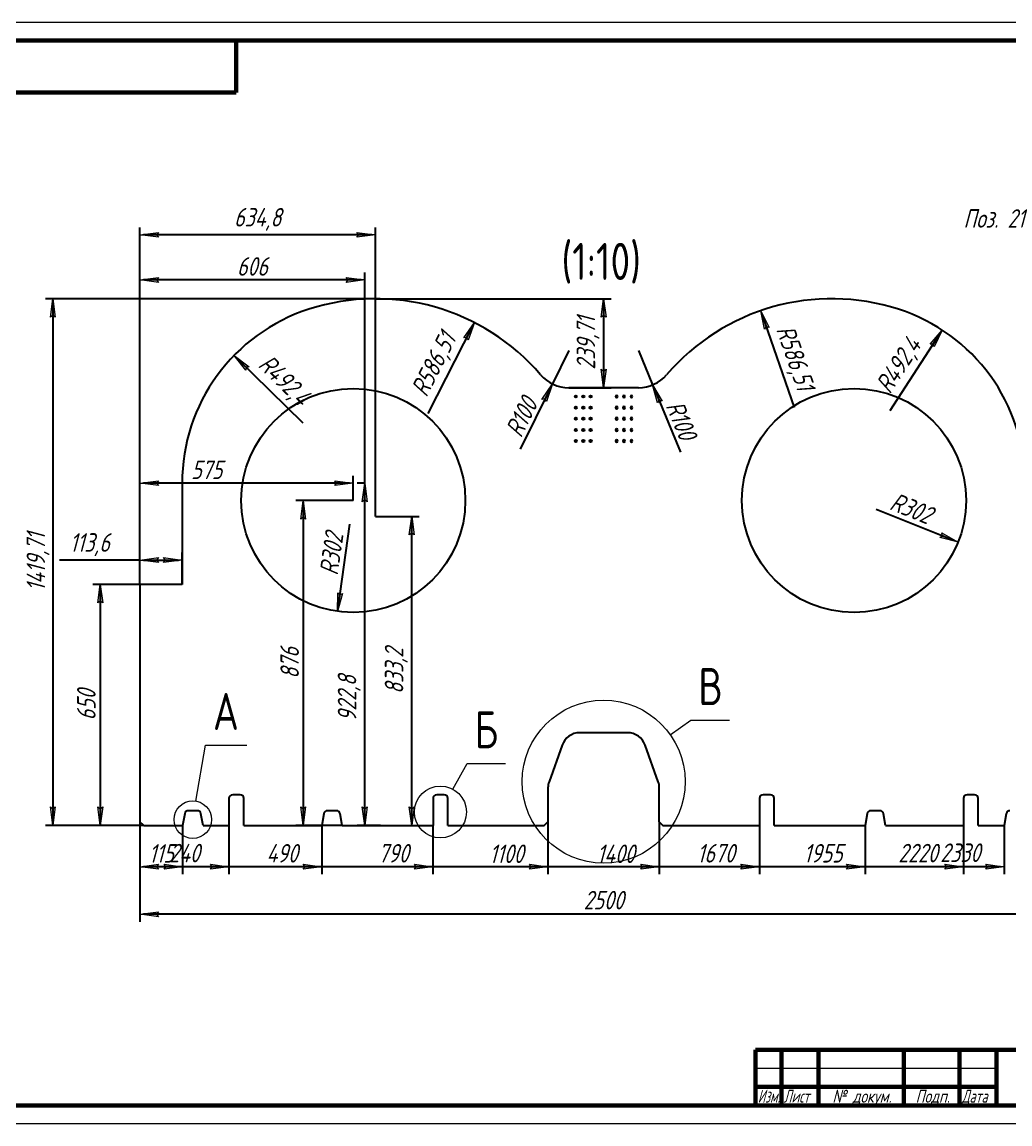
# Model space of a CAD drawing. Header units: millimetres. Extents: x 0 to 6300, y -537 to 1019.
# Drawn here: x 662.3 to 928.6, y 0 to 297 of the extents above; entities that cross this region are included whole.
import ezdxf

# ---------------------------------------------------------------- set-up
doc = ezdxf.new("R2010")
doc.units = ezdxf.units.MM
doc.linetypes.add('K5LT_BASIC', pattern=[0])
doc.linetypes.add('K5LT_THIN', pattern=[0])
doc.layers.add('Системный слой', color=7, linetype='Continuous')
doc.layers.add('Системный слой (1)', color=7, linetype='Continuous', true_color=0x909090)
doc.styles.add('KDIMTEXTSTYLE', font='GOST_AU.SHX', dxfattribs={"width": 0.96, "oblique": 15, "height": 5})
doc.styles.add('KTEXTSTYLE', font='GOST_AU.SHX', dxfattribs={"width": 0.96, "height": 5})
doc.dimstyles.new('KDIMSTYLE (0.10)', dxfattribs={"dimtxt": 5, "dimasz": 1, "dimexe": 2, "dimexo": 0, "dimgap": 1, "dimtad": 1, "dimlfac": 10, "dimtxsty": 'KDIMTEXTSTYLE', "dimsah": 1, "dimcen": 0, "dimdle": 1, "dimadec": 0, "dimazin": 0, "dimtfac": 0.667, "dimtmove": 0, "dimatfit": 3, "dimfxl": 1, "dimtvp": 1, "dimtolj": 1, "dimtzin": 0, "dimarcsym": 0})

# ---------------------------------------------------------------- blocks, each defined once
blk = doc.blocks.new('KDIMARROW_01')
at = {"layer": 'Системный слой'}
blk.add_hatch(color=0, dxfattribs=at).paths.add_polyline_path([(0, 0), (-5, 0.66), (-4.5, 0), (-5, -0.66)])
at = {"layer": 'Системный слой', "color": 0, "linetype": 'K5LT_THIN', "lineweight": 18}
for p, q in [((-4.5, 0), (-5, 0.66)), ((-5, 0.66), (0, 0)), ((0, 0), (-5, -0.66)), ((-5, -0.66), (-4.5, 0))]:
    blk.add_line(p, q, dxfattribs=at)
at = {"layer": 'Системный слой (1)', "color": 0, "linetype": 'K5LT_THIN', "lineweight": 18}
blk.add_line((0, 0), (-1, 0), dxfattribs=at)
blk = doc.blocks.new('D23')
at = {"color": 0, "lineweight": -2}
for p, q in [((694.05, 81.44), (694.05, 67.32)), ((705.55, 80.44), (705.55, 67.32)), ((704.55, 69.32), (695.05, 69.32))]:
    blk.add_line(p, q, dxfattribs=at)
at = {"layer": 'Defpoints', "color": 0}
for p in [(694.05, 81.44), (705.55, 80.44), (694.05, 69.32)]:
    blk.add_point(p, dxfattribs=at)
at = {"color": 0, "lineweight": -2, "rotation": 180}
blk.add_blockref('KDIMARROW_01', (694.05, 69.32), dxfattribs=at)
at = {"color": 0, "lineweight": -2}
blk.add_blockref('KDIMARROW_01', (705.55, 69.32), dxfattribs=at)
at = {"color": 7, "insert": (699.8, 72.92), "char_height": 5, "attachment_point": 5, "style": 'KDIMTEXTSTYLE'}
blk.add_mtext('\\A1;\\H5.0;\\W0.965;\\Q15;115', dxfattribs=at)
blk = doc.blocks.new('D24')
at = {"color": 0, "lineweight": -2}
for p, q in [((694.05, 81.44), (694.05, 67.32)), ((718.05, 80.44), (718.05, 67.32)), ((717.05, 69.32), (695.05, 69.32))]:
    blk.add_line(p, q, dxfattribs=at)
at = {"layer": 'Defpoints', "color": 0}
for p in [(694.05, 81.44), (718.05, 80.44), (694.05, 69.32)]:
    blk.add_point(p, dxfattribs=at)
at = {"color": 0, "lineweight": -2, "rotation": 180}
blk.add_blockref('KDIMARROW_01', (694.05, 69.32), dxfattribs=at)
at = {"color": 0, "lineweight": -2}
blk.add_blockref('KDIMARROW_01', (718.05, 69.32), dxfattribs=at)
at = {"color": 7, "insert": (706.05, 73.01), "char_height": 5, "attachment_point": 5, "style": 'KDIMTEXTSTYLE'}
blk.add_mtext('\\A1;\\H5.0;\\W0.965;\\Q15;240', dxfattribs=at)
blk = doc.blocks.new('D25')
at = {"color": 0, "lineweight": -2}
for p, q in [((694.05, 81.44), (694.05, 67.32)), ((743.05, 80.44), (743.05, 67.32)), ((742.05, 69.32), (695.05, 69.32))]:
    blk.add_line(p, q, dxfattribs=at)
at = {"layer": 'Defpoints', "color": 0}
for p in [(694.05, 81.44), (743.05, 80.44), (694.05, 69.32)]:
    blk.add_point(p, dxfattribs=at)
at = {"color": 0, "lineweight": -2, "rotation": 180}
blk.add_blockref('KDIMARROW_01', (694.05, 69.32), dxfattribs=at)
at = {"color": 0, "lineweight": -2}
blk.add_blockref('KDIMARROW_01', (743.05, 69.32), dxfattribs=at)
at = {"color": 7, "insert": (732.38, 72.96), "char_height": 5, "attachment_point": 5, "style": 'KDIMTEXTSTYLE'}
blk.add_mtext('\\A1;\\H5.0;\\W0.965;\\Q15;490', dxfattribs=at)
blk = doc.blocks.new('D26')
at = {"color": 0, "lineweight": -2}
for p, q in [((694.05, 81.44), (694.05, 67.32)), ((773.05, 80.44), (773.05, 67.32)), ((772.05, 69.32), (695.05, 69.32))]:
    blk.add_line(p, q, dxfattribs=at)
at = {"layer": 'Defpoints', "color": 0}
for p in [(694.05, 81.44), (773.05, 80.44), (694.05, 69.32)]:
    blk.add_point(p, dxfattribs=at)
at = {"color": 0, "lineweight": -2, "rotation": 180}
blk.add_blockref('KDIMARROW_01', (694.05, 69.32), dxfattribs=at)
at = {"color": 0, "lineweight": -2}
blk.add_blockref('KDIMARROW_01', (773.05, 69.32), dxfattribs=at)
at = {"color": 7, "insert": (762.38, 72.96), "char_height": 5, "attachment_point": 5, "style": 'KDIMTEXTSTYLE'}
blk.add_mtext('\\A1;\\H5.0;\\W0.965;\\Q15;790', dxfattribs=at)
blk = doc.blocks.new('D27')
at = {"color": 0, "lineweight": -2}
for p, q in [((694.05, 81.44), (694.05, 67.32)), ((804.05, 81.44), (804.05, 67.32)), ((803.05, 69.32), (695.05, 69.32))]:
    blk.add_line(p, q, dxfattribs=at)
at = {"layer": 'Defpoints', "color": 0}
for p in [(694.05, 81.44), (804.05, 81.44), (694.05, 69.32)]:
    blk.add_point(p, dxfattribs=at)
at = {"color": 0, "lineweight": -2, "rotation": 180}
blk.add_blockref('KDIMARROW_01', (694.05, 69.32), dxfattribs=at)
at = {"color": 0, "lineweight": -2}
blk.add_blockref('KDIMARROW_01', (804.05, 69.32), dxfattribs=at)
at = {"color": 7, "insert": (792.85, 72.82), "char_height": 5, "attachment_point": 5, "style": 'KDIMTEXTSTYLE'}
blk.add_mtext('\\A1;\\H5.0;\\W0.965;\\Q15;1100', dxfattribs=at)
blk = doc.blocks.new('D28')
at = {"color": 0, "lineweight": -2}
for p, q in [((694.05, 81.44), (694.05, 67.32)), ((834.05, 81.44), (834.05, 67.32)), ((833.05, 69.32), (695.05, 69.32))]:
    blk.add_line(p, q, dxfattribs=at)
at = {"layer": 'Defpoints', "color": 0}
for p in [(694.05, 81.44), (834.05, 81.44), (694.05, 69.32)]:
    blk.add_point(p, dxfattribs=at)
at = {"color": 0, "lineweight": -2, "rotation": 180}
blk.add_blockref('KDIMARROW_01', (694.05, 69.32), dxfattribs=at)
at = {"color": 0, "lineweight": -2}
blk.add_blockref('KDIMARROW_01', (834.05, 69.32), dxfattribs=at)
at = {"color": 7, "insert": (822.32, 72.82), "char_height": 5, "attachment_point": 5, "style": 'KDIMTEXTSTYLE'}
blk.add_mtext('\\A1;\\H5.0;\\W0.965;\\Q15;1400', dxfattribs=at)
blk = doc.blocks.new('D29')
at = {"color": 0, "lineweight": -2}
for p, q in [((694.05, 81.44), (694.05, 67.32)), ((861.05, 80.44), (861.05, 67.32)), ((860.05, 69.32), (695.05, 69.32))]:
    blk.add_line(p, q, dxfattribs=at)
at = {"layer": 'Defpoints', "color": 0}
for p in [(694.05, 81.44), (861.05, 80.44), (694.05, 69.32)]:
    blk.add_point(p, dxfattribs=at)
at = {"color": 0, "lineweight": -2, "rotation": 180}
blk.add_blockref('KDIMARROW_01', (694.05, 69.32), dxfattribs=at)
at = {"color": 0, "lineweight": -2}
blk.add_blockref('KDIMARROW_01', (861.05, 69.32), dxfattribs=at)
at = {"color": 7, "insert": (849.32, 72.96), "char_height": 5, "attachment_point": 5, "style": 'KDIMTEXTSTYLE'}
blk.add_mtext('\\A1;\\H5.0;\\W0.965;\\Q15;1670', dxfattribs=at)
blk = doc.blocks.new('D30')
at = {"color": 0, "lineweight": -2}
for p, q in [((694.05, 81.44), (694.05, 67.32)), ((889.55, 80.44), (889.55, 67.32)), ((888.55, 69.32), (695.05, 69.32))]:
    blk.add_line(p, q, dxfattribs=at)
at = {"layer": 'Defpoints', "color": 0}
for p in [(694.05, 81.44), (889.55, 80.44), (694.05, 69.32)]:
    blk.add_point(p, dxfattribs=at)
at = {"color": 0, "lineweight": -2, "rotation": 180}
blk.add_blockref('KDIMARROW_01', (694.05, 69.32), dxfattribs=at)
at = {"color": 0, "lineweight": -2}
blk.add_blockref('KDIMARROW_01', (889.55, 69.32), dxfattribs=at)
at = {"color": 7, "insert": (878.22, 72.96), "char_height": 5, "attachment_point": 5, "style": 'KDIMTEXTSTYLE'}
blk.add_mtext('\\A1;\\H5.0;\\W0.965;\\Q15;1955', dxfattribs=at)
blk = doc.blocks.new('D31')
at = {"color": 0, "lineweight": -2}
for p, q in [((694.05, 81.44), (694.05, 67.32)), ((916.05, 80.44), (916.05, 67.32)), ((915.05, 69.32), (695.05, 69.32))]:
    blk.add_line(p, q, dxfattribs=at)
at = {"layer": 'Defpoints', "color": 0}
for p in [(694.05, 81.44), (916.05, 80.44), (694.05, 69.32)]:
    blk.add_point(p, dxfattribs=at)
at = {"color": 0, "lineweight": -2, "rotation": 180}
blk.add_blockref('KDIMARROW_01', (694.05, 69.32), dxfattribs=at)
at = {"color": 0, "lineweight": -2}
blk.add_blockref('KDIMARROW_01', (916.05, 69.32), dxfattribs=at)
at = {"color": 7, "insert": (903.79, 73.01), "char_height": 5, "attachment_point": 5, "style": 'KDIMTEXTSTYLE'}
blk.add_mtext('\\A1;\\H5.0;\\W0.965;\\Q15;2220', dxfattribs=at)
blk = doc.blocks.new('D32')
at = {"color": 0, "lineweight": -2}
for p, q in [((694.05, 81.44), (694.05, 67.32)), ((927.05, 80.44), (927.05, 67.32)), ((926.05, 69.32), (695.05, 69.32))]:
    blk.add_line(p, q, dxfattribs=at)
at = {"layer": 'Defpoints', "color": 0}
for p in [(694.05, 81.44), (927.05, 80.44), (694.05, 69.32)]:
    blk.add_point(p, dxfattribs=at)
at = {"color": 0, "lineweight": -2, "rotation": 180}
blk.add_blockref('KDIMARROW_01', (694.05, 69.32), dxfattribs=at)
at = {"color": 0, "lineweight": -2}
blk.add_blockref('KDIMARROW_01', (927.05, 69.32), dxfattribs=at)
at = {"color": 7, "insert": (915.19, 73.11), "char_height": 5, "attachment_point": 5, "style": 'KDIMTEXTSTYLE'}
blk.add_mtext('\\A1;\\H5.0;\\W0.965;\\Q15;2330', dxfattribs=at)
blk = doc.blocks.new('D33')
at = {"color": 0, "lineweight": -2}
for p, q in [((694.05, 81.44), (694.05, 54.52)), ((944.05, 81.44), (944.05, 54.52)), ((943.05, 56.52), (695.05, 56.52))]:
    blk.add_line(p, q, dxfattribs=at)
at = {"layer": 'Defpoints', "color": 0}
for p in [(694.05, 81.44), (944.05, 81.44), (694.05, 56.52)]:
    blk.add_point(p, dxfattribs=at)
at = {"color": 0, "lineweight": -2, "rotation": 180}
blk.add_blockref('KDIMARROW_01', (694.05, 56.52), dxfattribs=at)
at = {"color": 0, "lineweight": -2}
blk.add_blockref('KDIMARROW_01', (944.05, 56.52), dxfattribs=at)
at = {"color": 7, "insert": (819.05, 60.32), "char_height": 5, "attachment_point": 5, "style": 'KDIMTEXTSTYLE'}
blk.add_mtext('\\A1;\\H5.0;\\W0.965;\\Q15;2500', dxfattribs=at)
blk = doc.blocks.new('U0')
at = {"layer": 'Системный слой (1)', "color": 7, "linetype": 'K5LT_THIN', "lineweight": 18}
for p, q in [((709.15, 87.01), (711.73, 102.12)), ((711.73, 102.12), (722.87, 102.12))]:
    blk.add_line(p, q, dxfattribs=at)
blk.add_arc((708.3, 82.03), 5.06, 0, 360, dxfattribs=at)
at = {"layer": 'Системный слой (1)', "color": 7, "insert": (713.73, 116.19), "char_height": 2.5, "attachment_point": 1, "style": 'KTEXTSTYLE'}
blk.add_mtext('\\H3.5;\\W0.965;\\Q15;\\Q0;\\H10.00;{\\c16711680;А}', dxfattribs=at)
blk = doc.blocks.new('U1')
at = {"layer": 'Системный слой (1)', "color": 7, "linetype": 'K5LT_THIN', "lineweight": 18}
for p, q in [((778.43, 90.22), (782.26, 97.19)), ((782.26, 97.19), (792.61, 97.19))]:
    blk.add_line(p, q, dxfattribs=at)
blk.add_arc((775.05, 84.09), 7, 0, 360, dxfattribs=at)
at = {"layer": 'Системный слой (1)', "color": 7, "insert": (784.26, 111.26), "char_height": 2.5, "attachment_point": 1, "style": 'KTEXTSTYLE'}
blk.add_mtext('\\H3.5;\\W0.965;\\Q15;\\Q0;\\H10.00;{\\c16711680;Б}', dxfattribs=at)
blk = doc.blocks.new('U2')
at = {"layer": 'Системный слой (1)', "color": 7, "linetype": 'K5LT_THIN', "lineweight": 18}
for p, q in [((837.02, 104.9), (842.59, 108.82)), ((842.59, 108.82), (852.94, 108.82))]:
    blk.add_line(p, q, dxfattribs=at)
blk.add_arc((819.05, 92.26), 21.97, 0, 360, dxfattribs=at)
at = {"layer": 'Системный слой (1)', "color": 7, "insert": (844.59, 122.89), "char_height": 2.5, "attachment_point": 1, "style": 'KTEXTSTYLE'}
blk.add_mtext('\\H3.5;\\W0.965;\\Q15;\\Q0;\\H10.00;{\\c16711680;В}', dxfattribs=at)
blk = doc.blocks.new('D34')
at = {"color": 0, "lineweight": -2}
for p, q in [((694.05, 145.44), (681.35, 145.44)), ((683.35, 144.44), (683.35, 81.44)), ((695.05, 80.44), (681.35, 80.44))]:
    blk.add_line(p, q, dxfattribs=at)
at = {"layer": 'Defpoints', "color": 0}
for p in [(694.05, 145.44), (683.35, 80.44), (695.05, 80.44)]:
    blk.add_point(p, dxfattribs=at)
at = {"color": 0, "lineweight": -2}
for p, rotation in [((683.35, 145.44), 90), ((683.35, 80.44), 270)]:
    blk.add_blockref('KDIMARROW_01', p, dxfattribs=dict(at, rotation=rotation))
at = {"color": 7, "insert": (679.6, 112.94), "char_height": 5, "attachment_point": 5, "rotation": 90, "style": 'KDIMTEXTSTYLE'}
blk.add_mtext('\\A1;\\H5.0;\\W0.965;\\Q15;650', dxfattribs=at)
blk = doc.blocks.new('D35')
at = {"color": 0, "lineweight": -2}
for p, q in [((757.55, 222.41), (668.57, 222.41)), ((670.57, 221.41), (670.57, 81.44)), ((695.05, 80.44), (668.57, 80.44))]:
    blk.add_line(p, q, dxfattribs=at)
at = {"layer": 'Defpoints', "color": 0}
for p in [(757.55, 222.41), (670.57, 80.44), (695.05, 80.44)]:
    blk.add_point(p, dxfattribs=at)
at = {"color": 0, "lineweight": -2}
for p, rotation in [((670.57, 222.41), 90), ((670.57, 80.44), 270)]:
    blk.add_blockref('KDIMARROW_01', p, dxfattribs=dict(at, rotation=rotation))
at = {"color": 7, "insert": (666.57, 151.43), "char_height": 5, "attachment_point": 5, "rotation": 90, "style": 'KDIMTEXTSTYLE'}
blk.add_mtext('\\A1;\\H5.0;\\W0.965;\\Q15;1419,71', dxfattribs=at)
blk = doc.blocks.new('D36')
at = {"color": 0, "lineweight": -2}
for p, q in [((694.05, 152), (672.33, 152)), ((694.05, 145.44), (694.05, 154)), ((695.05, 152), (704.41, 152)), ((705.41, 145.44), (705.41, 154))]:
    blk.add_line(p, q, dxfattribs=at)
at = {"layer": 'Defpoints', "color": 0}
for p in [(705.41, 152), (694.05, 145.44), (705.41, 145.44)]:
    blk.add_point(p, dxfattribs=at)
at = {"color": 0, "lineweight": -2, "rotation": 180}
blk.add_blockref('KDIMARROW_01', (694.05, 152), dxfattribs=at)
at = {"color": 0, "lineweight": -2}
blk.add_blockref('KDIMARROW_01', (705.41, 152), dxfattribs=at)
at = {"color": 7, "insert": (680.52, 156.14), "char_height": 5, "attachment_point": 5, "style": 'KDIMTEXTSTYLE'}
blk.add_mtext('\\A1;\\H5.0;\\W0.965;\\Q15;113,6', dxfattribs=at)
blk = doc.blocks.new('D38')
at = {"color": 0, "lineweight": -2}
blk.add_line((720.15, 206.44), (737.99, 189.01), dxfattribs=at)
at = {"layer": 'Defpoints', "color": 0}
for p in [(719.44, 207.13), (754.65, 172.72)]:
    blk.add_point(p, dxfattribs=at)
at = {"color": 0, "lineweight": -2, "rotation": 135.660454064333}
blk.add_blockref('KDIMARROW_01', (719.44, 207.13), dxfattribs=at)
at = {"color": 7, "insert": (732.65, 200.09), "char_height": 5, "attachment_point": 5, "rotation": 315.6605, "style": 'KDIMTEXTSTYLE'}
blk.add_mtext('\\A1;\\H5.0;\\W0.965;\\Q15;R492,4', dxfattribs=at)
blk = doc.blocks.new('D39')
at = {"color": 0, "lineweight": -2}
blk.add_line((783.74, 215.11), (771.67, 191.45), dxfattribs=at)
at = {"layer": 'Defpoints', "color": 0}
for p in [(784.2, 216), (757.53, 163.76)]:
    blk.add_point(p, dxfattribs=at)
at = {"color": 0, "lineweight": -2, "rotation": 62.96141913532769}
blk.add_blockref('KDIMARROW_01', (784.2, 216), dxfattribs=at)
at = {"color": 7, "insert": (773.67, 204.49), "char_height": 5, "attachment_point": 5, "rotation": 62.9614, "style": 'KDIMTEXTSTYLE'}
blk.add_mtext('\\A1;\\H5.0;\\W0.965;\\Q15;R586,51', dxfattribs=at)
blk = doc.blocks.new('D40')
at = {"color": 0, "lineweight": -2}
blk.add_line((861.72, 218.24), (870.41, 193.14), dxfattribs=at)
at = {"layer": 'Defpoints', "color": 0}
for p in [(861.4, 219.19), (880.57, 163.76)]:
    blk.add_point(p, dxfattribs=at)
at = {"color": 0, "lineweight": -2, "rotation": 109.086593591232}
blk.add_blockref('KDIMARROW_01', (861.4, 219.19), dxfattribs=at)
at = {"color": 7, "insert": (870.23, 206.33), "char_height": 5, "attachment_point": 5, "rotation": 289.0866, "style": 'KDIMTEXTSTYLE'}
blk.add_mtext('\\A1;\\H5.0;\\W0.965;\\Q15;R586,51', dxfattribs=at)
blk = doc.blocks.new('D41')
at = {"color": 0, "lineweight": -2}
blk.add_line((909.78, 213.15), (896.17, 192.25), dxfattribs=at)
at = {"layer": 'Defpoints', "color": 0}
for p in [(910.32, 213.98), (883.45, 172.72)]:
    blk.add_point(p, dxfattribs=at)
at = {"color": 0, "lineweight": -2, "rotation": 56.93197163816804}
blk.add_blockref('KDIMARROW_01', (910.32, 213.98), dxfattribs=at)
at = {"color": 7, "insert": (898.96, 204.22), "char_height": 5, "attachment_point": 5, "rotation": 56.932, "style": 'KDIMTEXTSTYLE'}
blk.add_mtext('\\A1;\\H5.0;\\W0.965;\\Q15;R492,4', dxfattribs=at)
blk = doc.blocks.new('D42')
at = {"color": 0, "lineweight": -2}
for p, q in [((751.55, 168.04), (736.05, 168.04)), ((738.05, 167.04), (738.05, 81.44)), ((748.55, 80.44), (736.05, 80.44))]:
    blk.add_line(p, q, dxfattribs=at)
at = {"layer": 'Defpoints', "color": 0}
for p in [(751.55, 168.04), (738.05, 80.44), (748.55, 80.44)]:
    blk.add_point(p, dxfattribs=at)
at = {"color": 0, "lineweight": -2}
for p, rotation in [((738.05, 168.04), 90), ((738.05, 80.44), 270)]:
    blk.add_blockref('KDIMARROW_01', p, dxfattribs=dict(at, rotation=rotation))
at = {"color": 7, "insert": (734.41, 124.24), "char_height": 5, "attachment_point": 5, "rotation": 90, "style": 'KDIMTEXTSTYLE'}
blk.add_mtext('\\A1;\\H5.0;\\W0.965;\\Q15;876', dxfattribs=at)
blk = doc.blocks.new('D43')
at = {"color": 0, "lineweight": -2}
for p, q in [((757.53, 163.76), (769.33, 163.76)), ((767.33, 81.44), (767.33, 162.76)), ((760.8, 80.44), (769.33, 80.44))]:
    blk.add_line(p, q, dxfattribs=at)
at = {"layer": 'Defpoints', "color": 0}
for p in [(757.53, 163.76), (767.33, 163.76), (760.8, 80.44)]:
    blk.add_point(p, dxfattribs=at)
at = {"color": 0, "lineweight": -2}
for p, rotation in [((767.33, 163.76), 90), ((767.33, 80.44), 270)]:
    blk.add_blockref('KDIMARROW_01', p, dxfattribs=dict(at, rotation=rotation))
at = {"color": 7, "insert": (763.14, 122.1), "char_height": 5, "attachment_point": 5, "rotation": 90, "style": 'KDIMTEXTSTYLE'}
blk.add_mtext('\\A1;\\H5.0;\\W0.965;\\Q15;833,2', dxfattribs=at)
blk = doc.blocks.new('D44')
at = {"color": 0, "lineweight": -2}
for p, q in [((754.65, 172.72), (752.65, 172.72)), ((754.65, 81.44), (754.65, 171.72)), ((758.88, 80.44), (752.65, 80.44))]:
    blk.add_line(p, q, dxfattribs=at)
at = {"layer": 'Defpoints', "color": 0}
for p in [(754.65, 172.72), (754.65, 172.72), (758.88, 80.44)]:
    blk.add_point(p, dxfattribs=at)
at = {"color": 0, "lineweight": -2}
for p, rotation in [((754.65, 172.72), 90), ((754.65, 80.44), 270)]:
    blk.add_blockref('KDIMARROW_01', p, dxfattribs=dict(at, rotation=rotation))
at = {"color": 7, "insert": (750.46, 114.72), "char_height": 5, "attachment_point": 5, "rotation": 90, "style": 'KDIMTEXTSTYLE'}
blk.add_mtext('\\A1;\\H5.0;\\W0.965;\\Q15;922,8', dxfattribs=at)
blk = doc.blocks.new('D45')
at = {"color": 0, "lineweight": -2}
blk.add_line((747.48, 139.13), (750.65, 161.65), dxfattribs=at)
at = {"layer": 'Defpoints', "color": 0}
for p in [(751.55, 168.04), (747.34, 138.14)]:
    blk.add_point(p, dxfattribs=at)
at = {"color": 0, "lineweight": -2, "rotation": 261.9710770471292}
blk.add_blockref('KDIMARROW_01', (747.34, 138.14), dxfattribs=at)
at = {"color": 7, "insert": (745.68, 153.62), "char_height": 5, "attachment_point": 5, "rotation": 81.9711, "style": 'KDIMTEXTSTYLE'}
blk.add_mtext('\\A1;\\H5.0;\\W0.965;\\Q15;R302', dxfattribs=at)
blk = doc.blocks.new('D46')
at = {"color": 0, "lineweight": -2}
for p, q in [((694.05, 145.44), (694.05, 174.72)), ((750.55, 172.72), (695.05, 172.72)), ((751.55, 168.04), (751.55, 174.72))]:
    blk.add_line(p, q, dxfattribs=at)
at = {"layer": 'Defpoints', "color": 0}
for p in [(694.05, 172.72), (751.55, 168.04), (694.05, 145.44)]:
    blk.add_point(p, dxfattribs=at)
at = {"color": 0, "lineweight": -2, "rotation": 180}
blk.add_blockref('KDIMARROW_01', (694.05, 172.72), dxfattribs=at)
at = {"color": 0, "lineweight": -2}
blk.add_blockref('KDIMARROW_01', (751.55, 172.72), dxfattribs=at)
at = {"color": 7, "insert": (712.05, 176.32), "char_height": 5, "attachment_point": 5, "style": 'KDIMTEXTSTYLE'}
blk.add_mtext('\\A1;\\H5.0;\\W0.965;\\Q15;575', dxfattribs=at)
blk = doc.blocks.new('D47')
at = {"color": 0, "lineweight": -2}
for p, q in [((694.05, 172.72), (694.05, 229.48)), ((754.65, 172.72), (754.65, 229.48)), ((753.65, 227.48), (695.05, 227.48))]:
    blk.add_line(p, q, dxfattribs=at)
at = {"layer": 'Defpoints', "color": 0}
for p in [(694.05, 227.48), (694.05, 172.72), (754.65, 172.72)]:
    blk.add_point(p, dxfattribs=at)
at = {"color": 0, "lineweight": -2, "rotation": 180}
blk.add_blockref('KDIMARROW_01', (694.05, 227.48), dxfattribs=at)
at = {"color": 0, "lineweight": -2}
blk.add_blockref('KDIMARROW_01', (754.65, 227.48), dxfattribs=at)
at = {"color": 7, "insert": (724.35, 231.13), "char_height": 5, "attachment_point": 5, "style": 'KDIMTEXTSTYLE'}
blk.add_mtext('\\A1;\\H5.0;\\W0.965;\\Q15;606', dxfattribs=at)
blk = doc.blocks.new('D48')
at = {"color": 0, "lineweight": -2}
for p, q in [((694.05, 172.72), (694.05, 241.65)), ((757.53, 163.76), (757.53, 241.65)), ((756.53, 239.65), (695.05, 239.65))]:
    blk.add_line(p, q, dxfattribs=at)
at = {"layer": 'Defpoints', "color": 0}
for p in [(694.05, 239.65), (694.05, 172.72), (757.53, 163.76)]:
    blk.add_point(p, dxfattribs=at)
at = {"color": 0, "lineweight": -2, "rotation": 180}
blk.add_blockref('KDIMARROW_01', (694.05, 239.65), dxfattribs=at)
at = {"color": 0, "lineweight": -2}
blk.add_blockref('KDIMARROW_01', (757.53, 239.65), dxfattribs=at)
at = {"color": 7, "insert": (725.79, 243.8), "char_height": 5, "attachment_point": 5, "style": 'KDIMTEXTSTYLE'}
blk.add_mtext('\\A1;\\H5.0;\\W0.965;\\Q15;634,8', dxfattribs=at)
blk = doc.blocks.new('D49')
at = {"color": 0, "lineweight": -2}
for p, q in [((757.53, 222.41), (821.05, 222.41)), ((819.05, 221.41), (819.05, 199.44)), ((809.66, 198.44), (821.05, 198.44))]:
    blk.add_line(p, q, dxfattribs=at)
at = {"layer": 'Defpoints', "color": 0}
for p in [(757.53, 222.41), (809.66, 198.44), (819.05, 198.44)]:
    blk.add_point(p, dxfattribs=at)
at = {"color": 0, "lineweight": -2}
for p, rotation in [((819.05, 222.41), 90), ((819.05, 198.44), 270)]:
    blk.add_blockref('KDIMARROW_01', p, dxfattribs=dict(at, rotation=rotation))
at = {"color": 7, "insert": (814.86, 210.43), "char_height": 5, "attachment_point": 5, "rotation": 90, "style": 'KDIMTEXTSTYLE'}
blk.add_mtext('\\A1;\\H5.0;\\W0.965;\\Q15;239,71', dxfattribs=at)
blk = doc.blocks.new('D50')
at = {"color": 0, "lineweight": -2}
for p, q in [((809.66, 208.44), (805.23, 199.47)), ((804.78, 198.58), (796.54, 181.89))]:
    blk.add_line(p, q, dxfattribs=at)
at = {"layer": 'Defpoints', "color": 0}
for p in [(809.66, 208.44), (805.23, 199.47)]:
    blk.add_point(p, dxfattribs=at)
at = {"color": 0, "lineweight": -2, "rotation": 63.71225674105336}
blk.add_blockref('KDIMARROW_01', (805.23, 199.47), dxfattribs=at)
at = {"color": 7, "insert": (796.89, 190.51), "char_height": 5, "attachment_point": 5, "rotation": 63.7123, "style": 'KDIMTEXTSTYLE'}
blk.add_mtext('\\A1;\\H5.0;\\W0.965;\\Q15;R100', dxfattribs=at)
blk = doc.blocks.new('D51')
at = {"color": 0, "lineweight": -2}
for p, q in [((828.45, 208.44), (832.27, 199.2)), ((832.65, 198.27), (839.76, 181.07))]:
    blk.add_line(p, q, dxfattribs=at)
at = {"layer": 'Defpoints', "color": 0}
for p in [(828.45, 208.44), (832.27, 199.2)]:
    blk.add_point(p, dxfattribs=at)
at = {"color": 0, "lineweight": -2, "rotation": 112.4551061115651}
blk.add_blockref('KDIMARROW_01', (832.27, 199.2), dxfattribs=at)
at = {"color": 7, "insert": (839.99, 189.69), "char_height": 5, "attachment_point": 5, "rotation": 292.4551, "style": 'KDIMTEXTSTYLE'}
blk.add_mtext('\\A1;\\H5.0;\\W0.965;\\Q15;R100', dxfattribs=at)
blk = doc.blocks.new('D52')
at = {"color": 0, "lineweight": -2}
blk.add_line((913.66, 157.18), (892.55, 165.64), dxfattribs=at)
at = {"layer": 'Defpoints', "color": 0}
for p in [(886.55, 168.04), (914.59, 156.81)]:
    blk.add_point(p, dxfattribs=at)
at = {"color": 0, "lineweight": -2, "rotation": 338.175278926502}
blk.add_blockref('KDIMARROW_01', (914.59, 156.81), dxfattribs=at)
at = {"color": 7, "insert": (901.98, 165.95), "char_height": 5, "attachment_point": 5, "rotation": 338.1753, "style": 'KDIMTEXTSTYLE'}
blk.add_mtext('\\A1;\\H5.0;\\W0.965;\\Q15;R302', dxfattribs=at)
blk = doc.blocks.new('U7')
at = {"color": 7, "linetype": 'K5LT_THIN', "lineweight": 18}
for p, q in [((630, 297), (1050, 297)), ((860, 15), (925, 15)), ((1050, 0), (630, 0))]:
    blk.add_line(p, q, dxfattribs=at)
at = {"color": 5, "linetype": 'K5LT_BASIC', "lineweight": 60, "true_color": 0x0000ff}
for p, q in [((650, 292), (1045, 292)), ((720, 292), (720, 278)), ((720, 278), (650, 278)), ((860, 20), (1045, 20)), ((860, 5), (860, 20)), ((867, 5), (867, 20)), ((877, 5), (877, 20)), ((900, 5), (900, 20)), ((915, 5), (915, 20)), ((925, 5), (925, 20)), ((860, 10), (867, 10)), ((867, 10), (877, 10)), ((877, 10), (900, 10)), ((900, 10), (915, 10)), ((915, 10), (925, 10)), ((1045, 5), (650, 5))]:
    blk.add_line(p, q, dxfattribs=at)
at = {"color": 7, "char_height": 2.5, "attachment_point": 1, "style": 'KTEXTSTYLE'}
for s, insert in [('\\H3.5;\\W0.965;\\Q15;\\Q15;\\W0.797;Изм.', (860.61, 9.23)), ('\\H3.5;\\W0.965;\\Q15;\\Q15;\\W0.816;Лист', (867.6, 9.23)), ('\\H3.5;\\W0.965;\\Q15;\\Q15;№ докум.', (880.72, 9.23)), ('\\H3.5;\\W0.965;\\Q15;\\Q15;Подп.', (903.15, 9.23)), ('\\H3.5;\\W0.965;\\Q15;\\Q15;\\W0.816;Дата', (915.6, 9.23))]:
    blk.add_mtext(s, dxfattribs=dict(at, insert=insert))

msp = doc.modelspace()

# ---------------------------------------------------------------- linework, layer by layer
at = {"color": 3}
for p, q in [((828.4518, 198.4401), (809.6562, 198.4401)), ((705.414, 172.7201), (705.414, 145.4401)), ((694.054, 145.4401), (694.054, 81.4401)), ((705.414, 145.4401), (694.054, 145.4401)), ((825.5304, 105.4401), (812.5776, 105.4401)), ((807.8689, 102.1218), (804.3453, 92.2557)), ((833.7627, 92.2557), (830.2391, 102.1218)), ((804.054, 90.574), (804.054, 81.4401)), ((834.054, 81.4401), (834.054, 90.574)), ((718.054, 87.7401), (718.054, 80.4401)), ((721.054, 88.7401), (719.054, 88.7401)), ((722.054, 80.4401), (722.054, 87.7401)), ((773.054, 87.7401), (773.054, 80.4401)), ((776.054, 88.7401), (774.054, 88.7401)), ((777.054, 80.4401), (777.054, 87.7401)), ((861.054, 87.7401), (861.054, 80.4401)), ((864.054, 88.7401), (862.054, 88.7401)), ((865.054, 80.4401), (865.054, 87.7401)), ((916.054, 87.7401), (916.054, 80.4401)), ((919.054, 88.7401), (917.054, 88.7401)), ((920.054, 80.4401), (920.054, 87.7401)), ((706.1092, 83.6125), (705.554, 80.4401)), ((709.5138, 84.4401), (707.0942, 84.4401)), ((711.054, 80.4401), (710.4989, 83.6125)), ((743.6092, 83.6125), (743.054, 80.4401)), ((747.0138, 84.4401), (744.5942, 84.4401)), ((748.554, 80.4401), (747.9989, 83.6125)), ((890.1092, 83.6125), (889.554, 80.4401)), ((893.5138, 84.4401), (891.0942, 84.4401)), ((895.054, 80.4401), (894.4989, 83.6125)), ((927.6092, 83.6125), (927.054, 80.4401)), ((695.054, 80.4401), (694.054, 81.4401)), ((695.054, 80.4401), (705.554, 80.4401)), ((711.054, 80.4401), (718.054, 80.4401)), ((722.054, 80.4401), (743.054, 80.4401)), ((748.554, 80.4401), (773.054, 80.4401)), ((777.054, 80.4401), (803.054, 80.4401)), ((803.054, 80.4401), (804.054, 81.4401)), ((834.054, 81.4401), (835.054, 80.4401)), ((835.054, 80.4401), (861.054, 80.4401)), ((865.054, 80.4401), (889.554, 80.4401)), ((895.054, 80.4401), (916.054, 80.4401)), ((920.054, 80.4401), (927.054, 80.4401))]:
    msp.add_line(p, q, dxfattribs=at)
for centre, radius in [((751.554, 168.0401), 30.2), ((811.554, 196.07), 0.3), ((813.554, 196.07), 0.3), ((815.554, 196.07), 0.3), ((886.554, 168.0401), 30.2), ((811.554, 193.07), 0.3), ((813.554, 193.07), 0.3), ((815.554, 193.07), 0.3), ((811.554, 190.07), 0.3), ((813.554, 190.07), 0.3), ((815.554, 190.07), 0.3), ((811.554, 187.07), 0.3), ((813.554, 187.07), 0.3), ((815.554, 187.07), 0.3), ((811.554, 184.07), 0.3), ((813.554, 184.07), 0.3), ((815.554, 184.07), 0.3)]:
    msp.add_circle(centre, radius, dxfattribs=at)
for centre, radius, start, end in [((757.534, 163.7601), 58.6515, 40.603721, 107.818889), ((880.574, 163.7601), 58.6515, 72.181111, 139.396279), ((754.654, 172.7201), 49.24, 107.818889, 180), ((883.454, 172.7201), 49.24, 0, 72.181111), ((809.6562, 208.4401), 10, 220.603721, 270), ((828.4518, 208.4401), 10, 270, 319.396279), ((822.554, 196.07), 0.3, 90, 0), ((822.554, 196.07), 0.3, 0, 90), ((824.554, 196.07), 0.3, 90, 0), ((824.554, 196.07), 0.3, 0, 90), ((826.554, 196.07), 0.3, 90, 0), ((826.554, 196.07), 0.3, 0, 90), ((822.554, 193.07), 0.3, 90, 0), ((822.554, 193.07), 0.3, 0, 90), ((824.554, 193.07), 0.3, 90, 0), ((824.554, 193.07), 0.3, 0, 90), ((826.554, 193.07), 0.3, 90, 0), ((826.554, 193.07), 0.3, 0, 90), ((822.554, 190.07), 0.3, 90, 0), ((822.554, 190.07), 0.3, 0, 90), ((824.554, 190.07), 0.3, 90, 0), ((824.554, 190.07), 0.3, 0, 90), ((826.554, 190.07), 0.3, 90, 0), ((826.554, 190.07), 0.3, 0, 90), ((822.554, 187.07), 0.3, 90, 0), ((822.554, 187.07), 0.3, 0, 90), ((824.554, 187.07), 0.3, 90, 0), ((824.554, 187.07), 0.3, 0, 90), ((826.554, 187.07), 0.3, 90, 0), ((826.554, 187.07), 0.3, 0, 90), ((822.554, 184.07), 0.3, 90, 0), ((822.554, 184.07), 0.3, 0, 90), ((824.554, 184.07), 0.3, 90, 0), ((824.554, 184.07), 0.3, 0, 90), ((826.554, 184.07), 0.3, 90, 0), ((826.554, 184.07), 0.3, 0, 90), ((812.5776, 100.4401), 5, 90, 160.346176), ((825.5304, 100.4401), 5, 19.653824, 90), ((809.054, 90.574), 5, 160.346176, 180), ((829.054, 90.574), 5, 0, 19.653824), ((719.054, 87.7401), 1, 90, 180), ((721.054, 87.7401), 1, 0, 90), ((774.054, 87.7401), 1, 90, 180), ((776.054, 87.7401), 1, 0, 90), ((862.054, 87.7401), 1, 90, 180), ((864.054, 87.7401), 1, 0, 90), ((917.054, 87.7401), 1, 90, 180), ((919.054, 87.7401), 1, 0, 90), ((707.0942, 83.4401), 1, 90, 170.073754), ((709.5138, 83.4401), 1, 9.926246, 90), ((744.5942, 83.4401), 1, 90, 170.073754), ((747.0138, 83.4401), 1, 9.926246, 90), ((891.0942, 83.4401), 1, 90, 170.073754), ((893.5138, 83.4401), 1, 9.926246, 90), ((928.5942, 83.4401), 1, 90, 170.073754)]:
    msp.add_arc(centre, radius, start, end, dxfattribs=at)

# ---------------------------------------------------------------- block references
for name in ['U7', 'U2', 'U0', 'U1']:
    msp.add_blockref(name, (0, 0))

# ---------------------------------------------------------------- texts
at = {"color": 7, "char_height": 2.5, "attachment_point": 1, "style": 'KTEXTSTYLE'}
for s, insert in [('\\H3.5;\\W0.965;\\Q15;\\Q15;\\H5.00;Поз. 21', (916.054, 246.5566)), ('\\H3.5;\\W0.965;\\Q15;\\Q0;\\H10.00;{\\c16711680;(1:10)}', (807.677, 237.4807))]:
    msp.add_mtext(s, dxfattribs=dict(at, insert=insert))

# ---------------------------------------------------------------- dimensions: what is measured, and where the dimension line sits
at = {"color": 7}
for base, p1, p2, picture, middle in [((694.054, 239.6527), (757.534, 163.7601), (694.054, 172.7201), 'D48', (725.794, 239.6527)), ((694.054, 227.4807), (754.654, 172.7201), (694.054, 172.7201), 'D47', (724.354, 227.4807)), ((694.054, 172.7201), (751.554, 168.0401), (694.054, 145.4401), 'D46', (712.054, 172.7201)), ((705.414, 151.9989), (694.054, 145.4401), (705.414, 145.4401), 'D36', (680.5232, 151.9989)), ((694.054, 69.3164), (705.554, 80.4401), (694.054, 81.4401), 'D23', (699.804, 69.3164)), ((694.054, 69.3164), (718.054, 80.4401), (694.054, 81.4401), 'D24', (706.054, 69.3164)), ((694.054, 69.3164), (743.054, 80.4401), (694.054, 81.4401), 'D25', (732.3815, 69.3164)), ((694.054, 69.3164), (773.054, 80.4401), (694.054, 81.4401), 'D26', (762.3815, 69.3164)), ((694.054, 69.3164), (804.054, 81.4401), (694.054, 81.4401), 'D27', (792.8524, 69.3164)), ((694.054, 69.3164), (834.054, 81.4401), (694.054, 81.4401), 'D28', (822.3232, 69.3164)), ((694.054, 69.3164), (861.054, 80.4401), (694.054, 81.4401), 'D29', (849.3232, 69.3164)), ((694.054, 69.3164), (889.554, 80.4401), (694.054, 81.4401), 'D30', (878.2201, 69.3164)), ((694.054, 69.3164), (916.054, 80.4401), (694.054, 81.4401), 'D31', (903.794, 69.3164)), ((694.054, 69.3164), (927.054, 80.4401), (694.054, 81.4401), 'D32', (915.1909, 69.3164)), ((694.054, 56.5239), (944.054, 81.4401), (694.054, 81.4401), 'D33', (819.054, 56.5239))]:
    dim = msp.add_linear_dim(base=base, p1=p1, p2=p2, dimstyle='KDIMSTYLE (0.10)', override={"dimexo": 0, "dimpost": '\\H5.0;\\W0.965;\\Q15;<>', "dimblk1": 'KDIMARROW_01', "dimblk2": 'KDIMARROW_01', "dimse1": 0, "dimse2": 0, "dimclrt": 7, "dimtolj": 1}, dxfattribs=at)
    dim.commit()
    dim.dimension.update_dxf_attribs({"geometry": picture, "text_midpoint": middle, "dimtype": 160})
for base, p1, p2, picture, middle in [((670.57438, 80.44008), (757.55306, 222.41156), (695.05403, 80.44008), 'D35', (670.57438, 151.42582)), ((819.05403, 198.44008), (757.53403, 222.41156), (809.65623, 198.44008), 'D49', (819.05403, 210.42582)), ((754.654, 172.7201), (758.8835, 80.4401), (754.654, 172.7201), 'D44', (754.654, 114.7201)), ((738.054, 80.4401), (751.554, 168.0401), (748.554, 80.4401), 'D42', (738.054, 124.2401)), ((767.3328, 163.7601), (760.804, 80.4401), (757.534, 163.7601), 'D43', (767.3328, 122.1001)), ((683.3487, 80.4401), (694.054, 145.4401), (695.054, 80.4401), 'D34', (683.3487, 112.9401))]:
    dim = msp.add_linear_dim(base=base, p1=p1, p2=p2, angle=90, dimstyle='KDIMSTYLE (0.10)', override={"dimexo": 0, "dimpost": '\\H5.0;\\W0.965;\\Q15;<>', "dimblk1": 'KDIMARROW_01', "dimblk2": 'KDIMARROW_01', "dimse1": 0, "dimse2": 0, "dimclrt": 7, "dimtolj": 1}, dxfattribs=at)
    dim.commit()
    dim.dimension.update_dxf_attribs({"geometry": picture, "text_midpoint": middle, "dimtype": 160})
for center, mpoint, picture, middle in [((757.534, 163.7601), (784.1964, 216.001), 'D39', (777.3602, 202.6065)), ((880.574, 163.7601), (861.3952, 219.1872), 'D40', (866.3126, 204.9758)), ((883.454, 172.7201), (910.3211, 213.9843), 'D41', (902.4767, 201.9364)), ((754.654, 172.7201), (719.4371, 207.1344), 'D38', (729.7194, 197.0864)), ((809.6562, 208.4401), (805.2274, 199.4743), 'D50', (800.0321, 188.9566)), ((828.4518, 208.4401), (832.2714, 199.1983), 'D51', (836.7521, 188.3569)), ((886.554, 168.0401), (914.5895, 156.8127), 'D52', (900.5717, 162.4264)), ((751.554, 168.0401), (747.3359, 138.1361), 'D45', (749.445, 153.0881))]:
    dim = msp.add_radius_dim(center=center, mpoint=mpoint, dimstyle='KDIMSTYLE (0.10)', override={"dimpost": '\\H5.0;\\W0.965;\\Q15;R<>', "dimblk2": 'KDIMARROW_01', "dimclrt": 7, "dimtolj": 1}, dxfattribs=at)
    dim.commit()
    dim.dimension.update_dxf_attribs({"geometry": picture, "text_midpoint": middle, "dimtype": 164})

doc.saveas('drawing.dxf')
